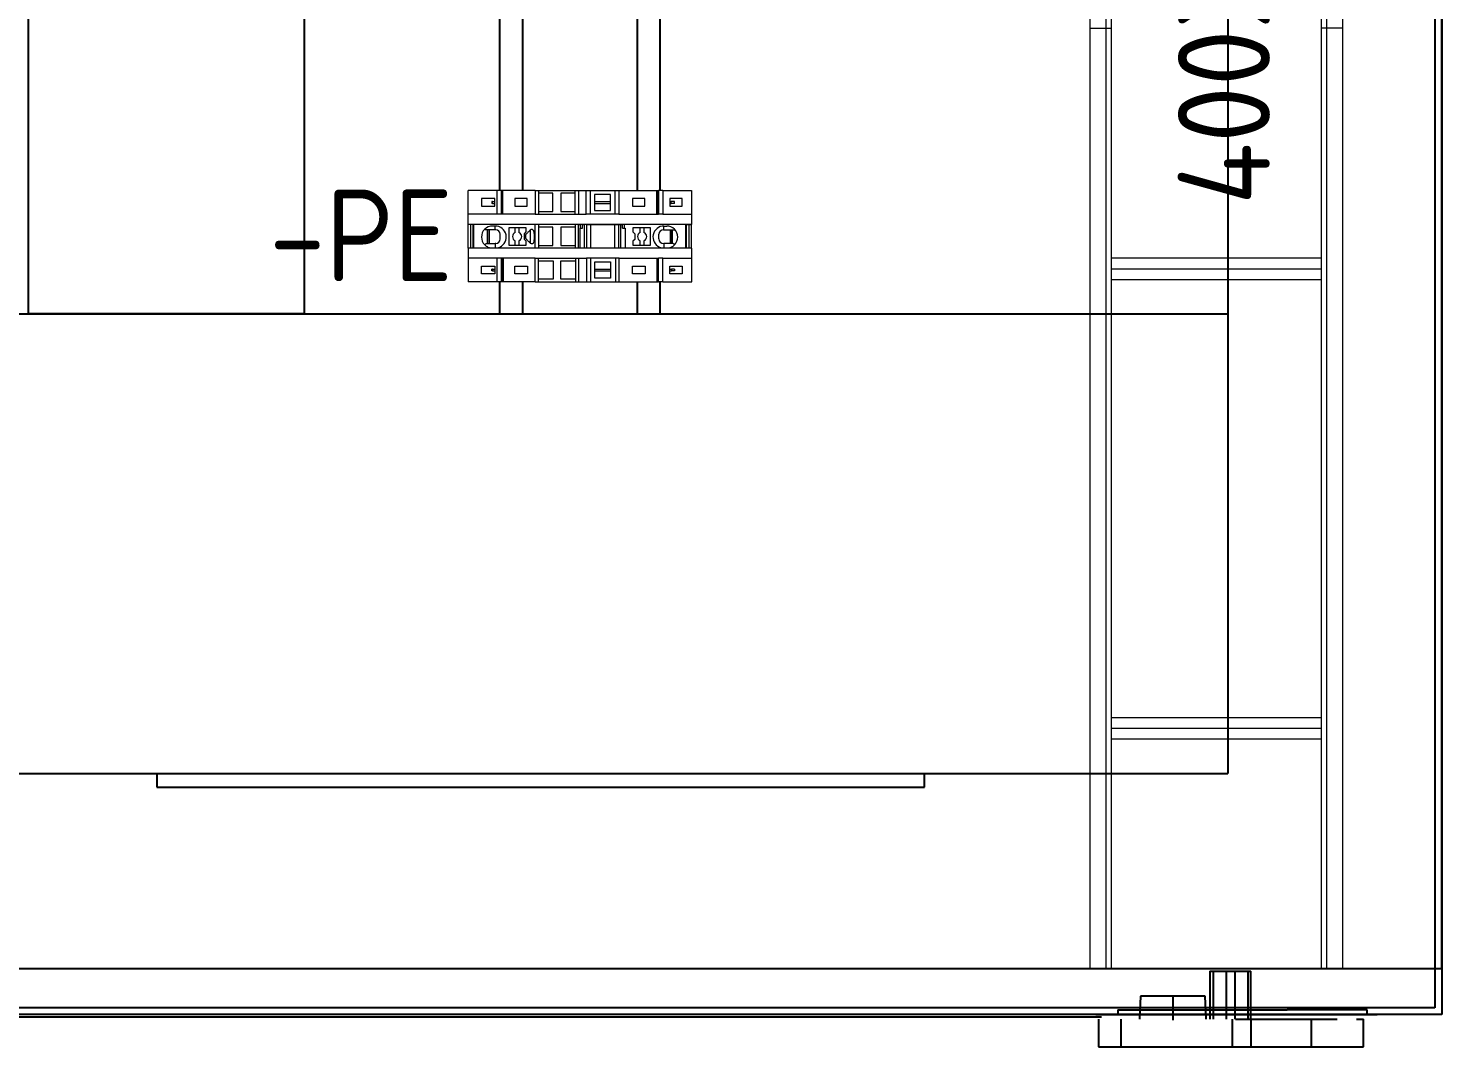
# Model space of a CAD drawing. Header units: millimetres. Extents: x 37984 to 70752, y 14140 to 37584.
# Drawn here: x 45920.5 to 46228, y 30759.9 to 30981.6 of the extents above; entities that cross this region are included whole.
import ezdxf
from ezdxf.enums import TextEntityAlignment as Align

# ---------------------------------------------------------------- set-up
doc = ezdxf.new("R2010")
doc.units = ezdxf.units.MM
doc.set_wipeout_variables(frame=1)
doc.layers.add('000-PI-Oprema', color=30, linetype='Continuous', lineweight=5)
doc.layers.add('SI-ORMAR-Oprema', color=30, linetype='Continuous', lineweight=5)
for name, color, linetype in [('000-PI-ORMAR', 2, 'Continuous'), ('000-PI_TEXT', 7, 'Continuous'), ('002-PI-Kabelska kanalica', 150, 'Continuous'), ('004-PI-DIN Šina', 3, 'Continuous')]:
    doc.layers.add(name, color=color, linetype=linetype)
doc.styles.add('PI0', font='isocpeur.ttf', dxfattribs={"width": 0.9})

# ---------------------------------------------------------------- blocks, each defined once
blk = doc.blocks.new('*U742')
at = {"layer": '002-PI-Kabelska kanalica'}
for p, q in [((-20, 1420), (40, 1420)), ((-20, -100), (-20, 1420)), ((40, -100), (40, 1420))]:
    blk.add_line(p, q, dxfattribs=at)
blk = doc.blocks.new('*U743')
at = {"layer": '004-PI-DIN Šina'}
blk.add_lwpolyline([(1520, -17.5), (1520, 17.5), (0, 17.5), (0, -17.5)], close=True, dxfattribs=at)
for points in [[(0, 12.5), (1520, 12.5)], [(0, -12.5), (1520, -12.5)]]:
    blk.add_lwpolyline(points, dxfattribs=at)
blk = doc.blocks.new('*U527')
at = {"layer": '002-PI-Kabelska kanalica'}
for p, q in [((-20, 791), (80, 791)), ((-20, -100), (-20, 791)), ((80, -100), (80, 791))]:
    blk.add_line(p, q, dxfattribs=at)
blk = doc.blocks.new('*U748')
at = {"layer": '000-PI-Oprema', "ltscale": 0.25}
for p, q in [((-5, 108.53), (-5, 313.2)), ((-1.5, 108.53), (-1.5, 313.2)), ((-0.33, 108.53), (-0.33, 313.2)), ((45.33, 108.53), (45.33, 313.2)), ((46.5, 108.53), (46.5, 313.2)), ((50, 108.53), (50, 313.2)), ((-5, 108.53), (-0.33, 108.53)), ((-5, 108.53), (-0.33, 108.53)), ((-5, -96.14), (-5, 108.53)), ((-1.5, 108.53), (-1.5, 108.53)), ((-1.5, -96.14), (-1.5, 108.53)), ((-0.33, -96.14), (-0.33, 108.53)), ((50, 108.53), (45.33, 108.53)), ((50, 108.53), (45.33, 108.53)), ((45.33, -96.14), (45.33, 108.53)), ((46.5, -96.14), (46.5, 108.53)), ((50, -96.14), (50, 108.53)), ((-0.33, 58.53), (45.33, 58.53)), ((-0.33, 56.2), (45.33, 56.2)), ((-0.33, -41.47), (45.33, -41.47)), ((-0.33, -43.8), (45.33, -43.8)), ((-5, -96.14), (-0.33, -96.14)), ((-1.5, -96.14), (-1.5, -96.14)), ((50, -96.14), (45.33, -96.14))]:
    blk.add_line(p, q, dxfattribs=at)
for points in [[(-0.33, 53.86), (45.33, 53.86)], [(-0.33, -46.14), (45.33, -46.14)]]:
    blk.add_lwpolyline(points, dxfattribs=at)
blk = doc.blocks.new('montažnaa')
at = {"layer": '000-PI-ORMAR'}
for p in [(46867.64, 28809.4), (46864.64, 26919.4)]:
    blk.add_line(p, (46867.64, 26919.4), dxfattribs=at)
at = {"layer": '000-PI-ORMAR', "ltscale": 0.25}
for p, q in [((46568.64, 26919.4), (46634.64, 26919.4)), ((46634.64, 26919.4), (46634.64, 26916.4)), ((46801.64, 26916.4), (46801.64, 26919.4)), ((46801.64, 26919.4), (46864.64, 26919.4)), ((46864.64, 26919.4), (46864.64, 26919.4)), ((46634.64, 26916.4), (46801.64, 26916.4))]:
    blk.add_line(p, q, dxfattribs=at)
blk = doc.blocks.new('*U457')
blk.add_wipeout([(47227.3, 37326.63), (47227.3, 37321.48), (47275.9, 37321.48), (47275.9, 37326.63)])
at = {"layer": '000-PI-Oprema'}
for p, q in [((47227.3, 37321.48), (47227.3, 37326.63)), ((47227.85, 37326.63), (47227.3, 37326.63)), ((47228.39, 37326.63), (47227.85, 37326.63)), ((47227.85, 37321.48), (47227.85, 37326.63)), ((47228.39, 37321.48), (47228.39, 37326.63)), ((47228.56, 37326.63), (47228.39, 37326.63)), ((47228.56, 37321.48), (47228.56, 37326.63)), ((47241.88, 37326.63), (47228.56, 37326.63)), ((47233.2, 37326.28), (47232.6, 37326.28)), ((47233.2, 37325.48), (47233.2, 37326.28)), ((47237.55, 37325.88), (47236.15, 37325.88)), ((47236.15, 37325.88), (47236.15, 37322.08)), ((47238.35, 37325.88), (47237.55, 37325.88)), ((47237.55, 37324.9), (47237.55, 37325.88)), ((47239.95, 37325.88), (47238.35, 37325.88)), ((47238.35, 37325.88), (47238.35, 37324.9)), ((47239.95, 37324.98), (47239.95, 37325.88)), ((47241.88, 37321.48), (47241.88, 37326.63)), ((47242.6, 37326.63), (47241.88, 37326.63)), ((47242.6, 37326.63), (47242.6, 37326.06)), ((47250.6, 37326.63), (47242.6, 37326.63)), ((47242.6, 37326.06), (47242.6, 37322.06)), ((47245.75, 37326.06), (47242.6, 37326.06)), ((47245.75, 37322.06), (47245.75, 37326.06)), ((47247.45, 37326.06), (47247.45, 37322.06)), ((47250.6, 37326.06), (47247.45, 37326.06)), ((47250.6, 37326.63), (47250.6, 37326.06)), ((47251.32, 37326.63), (47250.6, 37326.63)), ((47250.6, 37326.06), (47250.6, 37322.06)), ((47251.32, 37326.63), (47251.75, 37326.63)), ((47251.32, 37321.48), (47251.32, 37326.63)), ((47251.65, 37321.48), (47251.65, 37325.83)), ((47251.65, 37325.83), (47251.75, 37325.83)), ((47251.75, 37325.83), (47251.75, 37326.63)), ((47252.21, 37326.63), (47251.75, 37326.63)), ((47251.75, 37325.83), (47252.21, 37325.83)), ((47252.21, 37326.63), (47252.56, 37326.63)), ((47252.21, 37325.83), (47252.21, 37326.63)), ((47253.07, 37326.63), (47252.56, 37326.63)), ((47252.56, 37326.63), (47252.56, 37321.48)), ((47253.07, 37326.63), (47253.07, 37321.48)), ((47253.07, 37326.63), (47253.98, 37326.63)), ((47253.98, 37321.48), (47253.98, 37326.63)), ((47253.98, 37326.63), (47259.12, 37326.63)), ((47259.12, 37326.63), (47259.12, 37321.48)), ((47259.12, 37326.63), (47260.03, 37326.63)), ((47260.03, 37326.63), (47260.03, 37321.48)), ((47260.03, 37326.63), (47260.54, 37326.63)), ((47260.54, 37321.48), (47260.54, 37326.63)), ((47260.54, 37326.63), (47260.89, 37326.63)), ((47260.89, 37325.83), (47260.89, 37326.63)), ((47261.35, 37326.63), (47260.89, 37326.63)), ((47260.89, 37325.83), (47261.35, 37325.83)), ((47261.35, 37325.83), (47261.35, 37326.63)), ((47274.65, 37326.63), (47261.35, 37326.63)), ((47261.35, 37325.83), (47261.45, 37325.83)), ((47261.45, 37325.83), (47261.45, 37321.48)), ((47264.75, 37325.88), (47263.15, 37325.88)), ((47263.15, 37325.88), (47263.15, 37324.98)), ((47264.75, 37324.9), (47264.75, 37325.88)), ((47265.55, 37325.88), (47264.75, 37325.88)), ((47265.55, 37325.88), (47265.55, 37324.9)), ((47266.95, 37325.88), (47265.55, 37325.88)), ((47266.95, 37322.08), (47266.95, 37325.88)), ((47269.9, 37326.28), (47270.5, 37326.28)), ((47269.9, 37325.48), (47269.9, 37326.28)), ((47274.65, 37321.48), (47274.65, 37326.63)), ((47274.65, 37326.63), (47274.82, 37326.63)), ((47274.82, 37321.48), (47274.82, 37326.63)), ((47274.82, 37326.63), (47275.35, 37326.63)), ((47275.35, 37321.48), (47275.35, 37326.63)), ((47275.35, 37326.63), (47275.9, 37326.63)), ((47275.9, 37321.48), (47275.9, 37326.63)), ((47231, 37325.48), (47230.9, 37325.58)), ((47231.45, 37325.48), (47231, 37325.48)), ((47231.45, 37325.48), (47231.45, 37322.48)), ((47231.6, 37325.48), (47231.45, 37325.48)), ((47231.6, 37322.48), (47231.6, 37325.48)), ((47231.85, 37325.48), (47231.6, 37325.48)), ((47231.85, 37325.48), (47231.85, 37322.48)), ((47233.2, 37325.48), (47231.85, 37325.48)), ((47233.3, 37325.48), (47233.2, 37325.48)), ((47237.55, 37322.08), (47237.55, 37323.07)), ((47238.35, 37323.07), (47238.35, 37322.08)), ((47239.55, 37324.58), (47239.95, 37324.98)), ((47239.55, 37323.38), (47239.55, 37324.58)), ((47239.95, 37322.98), (47239.55, 37323.38)), ((47239.95, 37322.08), (47239.95, 37322.98)), ((47240.78, 37325.37), (47240.78, 37322.6)), ((47263.15, 37324.98), (47263.55, 37324.58)), ((47263.55, 37323.38), (47263.15, 37322.98)), ((47263.15, 37322.98), (47263.15, 37322.08)), ((47263.55, 37324.58), (47263.55, 37323.38)), ((47264.75, 37322.08), (47264.75, 37323.07)), ((47265.55, 37323.07), (47265.55, 37322.08)), ((47268.8, 37323.48), (47268.8, 37324.48)), ((47269.8, 37325.48), (47269.9, 37325.48)), ((47269.9, 37325.48), (47271.25, 37325.48)), ((47271.25, 37325.48), (47271.25, 37322.48)), ((47271.25, 37325.48), (47271.5, 37325.48)), ((47271.5, 37322.48), (47271.5, 37325.48)), ((47271.5, 37325.48), (47271.65, 37325.48)), ((47271.65, 37325.48), (47271.65, 37322.48)), ((47271.65, 37325.48), (47272.1, 37325.48)), ((47272.1, 37325.48), (47272.2, 37325.58)), ((47227.85, 37321.48), (47227.3, 37321.48)), ((47228.39, 37321.48), (47227.85, 37321.48)), ((47228.56, 37321.48), (47228.39, 37321.48)), ((47231.6, 37321.48), (47228.56, 37321.48)), ((47230.9, 37322.19), (47231.2, 37322.48)), ((47231.2, 37322.48), (47231.45, 37322.48)), ((47231.45, 37322.48), (47231.6, 37322.48)), ((47231.6, 37322.48), (47231.85, 37322.48)), ((47231.6, 37321.7), (47231.6, 37321.48)), ((47232.6, 37321.48), (47231.6, 37321.48)), ((47231.85, 37322.48), (47233.2, 37322.48)), ((47232.6, 37321.48), (47233.2, 37321.48)), ((47233.3, 37322.48), (47233.2, 37322.48)), ((47233.2, 37322.48), (47233.2, 37321.48)), ((47234.2, 37321.48), (47233.2, 37321.48)), ((47234.2, 37321.48), (47234.2, 37321.7)), ((47234.2, 37321.48), (47241.88, 37321.48)), ((47236.15, 37322.08), (47237.55, 37322.08)), ((47237.55, 37322.08), (47238.35, 37322.08)), ((47238.35, 37322.08), (47239.95, 37322.08)), ((47242.6, 37321.48), (47241.88, 37321.48)), ((47242.6, 37322.06), (47245.75, 37322.06)), ((47242.6, 37322.06), (47242.6, 37321.48)), ((47250.6, 37321.48), (47242.6, 37321.48)), ((47247.45, 37322.06), (47250.6, 37322.06)), ((47250.6, 37322.06), (47250.6, 37321.48)), ((47251.32, 37321.48), (47250.6, 37321.48)), ((47251.32, 37321.48), (47251.65, 37321.48)), ((47251.65, 37321.48), (47252.56, 37321.48)), ((47253.07, 37321.48), (47252.56, 37321.48)), ((47253.07, 37321.48), (47253.98, 37321.48)), ((47259.12, 37321.48), (47253.98, 37321.48)), ((47259.12, 37321.48), (47260.03, 37321.48)), ((47260.03, 37321.48), (47260.54, 37321.48)), ((47260.54, 37321.48), (47261.45, 37321.48)), ((47268.9, 37321.48), (47261.45, 37321.48)), ((47263.15, 37322.08), (47264.75, 37322.08)), ((47264.75, 37322.08), (47265.55, 37322.08)), ((47265.55, 37322.08), (47266.95, 37322.08)), ((47268.9, 37321.48), (47268.9, 37321.7)), ((47268.9, 37321.48), (47269.9, 37321.48)), ((47269.8, 37322.48), (47269.9, 37322.48)), ((47271.25, 37322.48), (47269.9, 37322.48)), ((47269.9, 37322.48), (47269.9, 37321.48)), ((47270.5, 37321.48), (47269.9, 37321.48)), ((47271.5, 37321.48), (47270.5, 37321.48)), ((47271.5, 37322.48), (47271.25, 37322.48)), ((47271.65, 37322.48), (47271.5, 37322.48)), ((47271.5, 37321.7), (47271.5, 37321.48)), ((47274.65, 37321.48), (47271.5, 37321.48)), ((47271.9, 37322.48), (47271.65, 37322.48)), ((47272.2, 37322.19), (47271.9, 37322.48)), ((47274.65, 37321.48), (47274.82, 37321.48)), ((47274.82, 37321.48), (47275.35, 37321.48)), ((47275.35, 37321.48), (47275.9, 37321.48))]:
    blk.add_line(p, q, dxfattribs=at)
for centre, radius, start, end in [((47232.6, 37323.88), 2.4, 90, 135), ((47233.2, 37323.88), 2.4, 294.6243, 90), ((47269.9, 37323.88), 2.4, 90, 245.3757), ((47270.5, 37323.88), 2.4, 45, 90), ((47232.6, 37323.88), 2.4, 135, 225), ((47233.3, 37324.48), 1, 0, 90), ((47233.3, 37323.48), 1, 270, 360), ((47237.95, 37323.98), 1, 113.5782, 246.4218), ((47237.95, 37323.98), 1, 293.5782, 66.4218), ((47241.15, 37325.03), 0.5, 5.4406, 134.9997), ((47241.15, 37322.93), 0.5, 225, 354.5597), ((47265.15, 37323.98), 1, 113.5782, 246.4218), ((47265.15, 37323.98), 1, 293.5782, 66.4218), ((47269.8, 37324.48), 1, 90, 180), ((47269.8, 37323.48), 1, 180, 270), ((47270.5, 37323.88), 2.4, 315, 45), ((47232.6, 37323.88), 2.4, 225, 245.3757), ((47232.6, 37323.88), 2.4, 245.3757, 270), ((47233.2, 37323.88), 2.4, 270, 294.6243), ((47269.9, 37323.88), 2.4, 245.3757, 270), ((47270.5, 37323.88), 2.4, 270, 294.6243), ((47270.5, 37323.88), 2.4, 294.6243, 315)]:
    blk.add_arc(centre, radius, start, end, dxfattribs=at)
for points in [[(47234.3, 37323.48), (47234.3, 37323.61), (47234.3, 37323.74), (47234.3, 37323.87), (47234.3, 37324.01), (47234.3, 37324.14), (47234.3, 37324.26), (47234.3, 37324.38), (47234.3, 37324.48)], [(47240.78, 37325.37), (47240.55, 37325.14), (47240.32, 37324.91), (47240.09, 37324.68), (47239.85, 37324.44)], [(47239.85, 37323.53), (47239.85, 37323.76), (47239.85, 37323.98), (47239.85, 37324.21), (47239.85, 37324.44)], [(47240.78, 37322.6), (47240.55, 37322.83), (47240.32, 37323.05), (47240.09, 37323.29), (47239.85, 37323.53)], [(47240.8, 37325.39), (47240.79, 37325.38), (47240.78, 37325.37)], [(47241.75, 37323.98), (47241.73, 37324.26), (47241.7, 37324.53), (47241.67, 37324.81), (47241.65, 37325.08)], [(47241.65, 37322.89), (47241.67, 37323.16), (47241.7, 37323.44), (47241.73, 37323.71), (47241.75, 37323.98)], [(47240.8, 37322.58), (47240.79, 37322.59), (47240.78, 37322.6)]]:
    blk.add_spline(points, degree=3, dxfattribs=at)
blk = doc.blocks.new('*U1388')
at = {"layer": '000-PI-Oprema'}
blk.add_blockref('*U457', (-47251.6, -37324.06), dxfattribs=at)
blk = doc.blocks.new('*U1389')
at = {"layer": '000-PI-Oprema', "color": 0, "linetype": 'ByBlock', "lineweight": -2, "transparency": 16777216}
blk.add_blockref('*U1388', (0, 0), dxfattribs=at)
blk = doc.blocks.new('*U404')
blk.add_wipeout([(-24.3, 0), (24.3, 0), (24.3, -7.35), (-24.3, -7.35)])
at = {"layer": 'SI-ORMAR-Oprema'}
for p, q in [((24.3, 0), (-24.3, 0)), ((24.3, -7.35), (24.3, 0)), ((-24.3, 0), (-24.3, -7.35)), ((-18.03, -2.2), (-24.3, -2.2)), ((-18.03, -7.35), (-18.03, -2.2)), ((-17.1, -2.2), (-18.03, -2.2)), ((-17.1, -7.35), (-17.1, -2.2)), ((-17, -2.2), (-17.1, -2.2)), ((-17, -2.2), (-17, -7.35)), ((-16.74, -2.2), (-17, -2.2)), ((-16.74, -2.2), (-16.74, -7.35)), ((-9.72, -2.2), (-16.74, -2.2)), ((-9.72, -2.2), (-9, -2.2)), ((-9.72, -7.35), (-9.72, -2.2)), ((-9, -2.77), (-9, -2.2)), ((-9, -2.2), (-1, -2.2)), ((-9, -6.77), (-9, -2.77)), ((-9, -2.77), (-5.85, -2.77)), ((-5.85, -2.77), (-5.85, -6.77)), ((-4.15, -2.77), (-1, -2.77)), ((-4.15, -6.77), (-4.15, -2.77)), ((-1, -2.2), (-1, -2.77)), ((-1, -2.2), (-0.28, -2.2)), ((-1, -2.77), (-1, -6.77)), ((-0.28, -2.2), (1.39, -2.2)), ((-0.28, -7.35), (-0.28, -2.2)), ((2.32, -2.2), (1.39, -2.2)), ((1.39, -2.2), (1.39, -7.35)), ((7.69, -2.2), (2.32, -2.2)), ((2.32, -2.2), (2.32, -7.35)), ((3.22, -3.02), (6.67, -3.02)), ((3.22, -4.58), (3.22, -3.02)), ((6.67, -3.02), (6.67, -4.58)), ((7.69, -2.2), (7.69, -7.35)), ((8.51, -2.2), (7.69, -2.2)), ((8.51, -7.35), (8.51, -2.2)), ((8.51, -2.2), (16.74, -2.2)), ((16.74, -2.2), (16.74, -7.35)), ((16.74, -2.2), (17, -2.2)), ((17, -7.35), (17, -2.2)), ((17, -2.2), (17.1, -2.2)), ((18.03, -2.2), (17.1, -2.2)), ((17.1, -7.35), (17.1, -2.2)), ((18.03, -2.2), (24.3, -2.2)), ((18.03, -7.35), (18.03, -2.2)), ((-21.4, -5.62), (-21.4, -3.92)), ((-21.4, -3.92), (-18.5, -3.92)), ((-18.5, -5.62), (-21.4, -5.62)), ((-19.01, -4.58), (-19.15, -4.58)), ((-19.15, -4.98), (-19.15, -4.58)), ((-19.01, -4.98), (-19.15, -4.98)), ((-19.01, -4.58), (-19.01, -4.98)), ((-19.01, -4.58), (-18.5, -4.58)), ((-19.01, -4.98), (-18.5, -4.98)), ((-18.5, -3.92), (-18.5, -4.58)), ((-18.5, -4.58), (-18.5, -4.98)), ((-18.5, -4.98), (-18.5, -5.62)), ((-14.15, -3.92), (-11.45, -3.92)), ((-14.15, -5.62), (-14.15, -3.92)), ((-11.45, -5.62), (-14.15, -5.62)), ((-11.45, -3.92), (-11.45, -5.62)), ((3.22, -4.58), (6.67, -4.58)), ((3.22, -4.98), (3.22, -4.58)), ((3.22, -4.98), (6.67, -4.98)), ((3.22, -6.52), (3.22, -4.98)), ((6.67, -4.58), (6.67, -4.98)), ((6.67, -4.98), (6.67, -6.52)), ((11.45, -3.92), (14.15, -3.92)), ((11.45, -5.62), (11.45, -3.92)), ((14.15, -5.62), (11.45, -5.62)), ((14.15, -3.92), (14.15, -5.62)), ((19.55, -4.58), (19.55, -3.92)), ((19.55, -3.92), (22.25, -3.92)), ((19.55, -4.98), (19.55, -4.58)), ((19.55, -4.58), (19.89, -4.58)), ((19.55, -4.98), (19.89, -4.98)), ((19.55, -5.62), (19.55, -4.98)), ((22.25, -5.62), (19.55, -5.62)), ((19.89, -4.58), (19.89, -4.98)), ((20.59, -4.58), (19.89, -4.58)), ((20.59, -4.98), (19.89, -4.98)), ((20.59, -4.58), (20.59, -4.98)), ((22.25, -3.92), (22.25, -5.62)), ((-18.03, -7.35), (-24.3, -7.35)), ((-17.1, -7.35), (-18.03, -7.35)), ((-17, -7.35), (-17.1, -7.35)), ((-16.74, -7.35), (-17, -7.35)), ((-9.72, -7.35), (-16.74, -7.35)), ((-9.72, -7.35), (-9, -7.35)), ((-5.85, -6.77), (-9, -6.77)), ((-9, -7.35), (-9, -6.77)), ((-9, -7.35), (-1, -7.35)), ((-1, -6.77), (-4.15, -6.77)), ((-1, -6.77), (-1, -7.35)), ((-1, -7.35), (-0.28, -7.35)), ((-0.28, -7.35), (1.39, -7.35)), ((1.39, -7.35), (2.32, -7.35)), ((2.32, -7.35), (7.69, -7.35)), ((6.67, -6.52), (3.22, -6.52)), ((7.69, -7.35), (8.51, -7.35)), ((8.51, -7.35), (16.74, -7.35)), ((16.74, -7.35), (17, -7.35)), ((17, -7.35), (17.1, -7.35)), ((18.03, -7.35), (17.1, -7.35)), ((18.03, -7.35), (24.3, -7.35))]:
    blk.add_line(p, q, dxfattribs=at)
blk = doc.blocks.new('*U402')
blk.add_wipeout([(-24.3, -7.35), (24.3, -7.35), (24.3, 0), (-24.3, 0)])
at = {"layer": 'SI-ORMAR-Oprema'}
for p, q in [((-18.03, 0), (-24.3, 0)), ((-18.03, 0), (-18.03, -5.15)), ((-17.1, 0), (-18.03, 0)), ((-17.1, 0), (-17.1, -5.15)), ((-17, 0), (-17.1, 0)), ((-17, -5.15), (-17, 0)), ((-16.74, 0), (-17, 0)), ((-16.74, -5.15), (-16.74, 0)), ((-9.72, 0), (-16.74, 0)), ((-9.72, 0), (-9, 0)), ((-9.72, 0), (-9.72, -5.15)), ((-9, 0), (-9, -0.57)), ((-9, 0), (-1, 0)), ((-1, 0), (-0.28, 0)), ((-1, -0.57), (-1, 0)), ((-0.28, 0), (1.39, 0)), ((-0.28, 0), (-0.28, -5.15)), ((1.39, 0), (2.32, 0)), ((1.39, -5.15), (1.39, 0)), ((2.32, 0), (7.69, 0)), ((2.32, -5.15), (2.32, 0)), ((7.69, -5.15), (7.69, 0)), ((7.69, 0), (8.51, 0)), ((8.51, 0), (8.51, -5.15)), ((8.51, 0), (16.74, 0)), ((16.74, -5.15), (16.74, 0)), ((16.74, 0), (17, 0)), ((17, 0), (17, -5.15)), ((17, 0), (17.1, 0)), ((17.1, 0), (17.1, -5.15)), ((18.03, 0), (17.1, 0)), ((18.03, 0), (18.03, -5.15)), ((18.03, 0), (24.3, 0)), ((24.3, 0), (24.3, -7.35)), ((-24.3, -7.35), (-24.3, 0)), ((-21.4, -1.72), (-21.4, -3.42)), ((-18.5, -1.72), (-21.4, -1.72)), ((-19.01, -2.37), (-19.15, -2.37)), ((-19.15, -2.37), (-19.15, -2.77)), ((-19.01, -2.77), (-19.15, -2.77)), ((-19.01, -2.37), (-18.5, -2.37)), ((-19.01, -2.77), (-19.01, -2.37)), ((-19.01, -2.77), (-18.5, -2.77)), ((-18.5, -2.37), (-18.5, -1.72)), ((-18.5, -2.77), (-18.5, -2.37)), ((-18.5, -3.42), (-18.5, -2.77)), ((-14.15, -1.72), (-14.15, -3.42)), ((-11.45, -1.72), (-14.15, -1.72)), ((-11.45, -3.42), (-11.45, -1.72)), ((-9, -0.57), (-9, -4.57)), ((-5.85, -0.57), (-9, -0.57)), ((-5.85, -4.57), (-5.85, -0.57)), ((-4.15, -0.57), (-4.15, -4.57)), ((-1, -0.57), (-4.15, -0.57)), ((-1, -4.57), (-1, -0.57)), ((6.67, -0.82), (3.22, -0.82)), ((3.22, -0.82), (3.22, -2.37)), ((3.22, -2.37), (6.67, -2.37)), ((3.22, -2.37), (3.22, -2.77)), ((3.22, -2.77), (6.67, -2.77)), ((3.22, -2.77), (3.22, -4.32)), ((6.67, -2.37), (6.67, -0.82)), ((6.67, -2.77), (6.67, -2.37)), ((6.67, -4.32), (6.67, -2.77)), ((11.45, -1.72), (11.45, -3.42)), ((14.15, -1.72), (11.45, -1.72)), ((14.15, -3.42), (14.15, -1.72)), ((22.25, -1.72), (19.55, -1.72)), ((19.55, -1.72), (19.55, -2.37)), ((19.55, -2.37), (19.89, -2.37)), ((19.55, -2.37), (19.55, -2.77)), ((19.55, -2.77), (19.55, -3.42)), ((19.55, -2.77), (19.89, -2.77)), ((20.59, -2.37), (19.89, -2.37)), ((19.89, -2.77), (19.89, -2.37)), ((20.59, -2.77), (19.89, -2.77)), ((20.59, -2.77), (20.59, -2.37)), ((22.25, -3.42), (22.25, -1.72)), ((-18.03, -5.15), (-24.3, -5.15)), ((-21.4, -3.42), (-18.5, -3.42)), ((-17.1, -5.15), (-18.03, -5.15)), ((-17, -5.15), (-17.1, -5.15)), ((-16.74, -5.15), (-17, -5.15)), ((-9.72, -5.15), (-16.74, -5.15)), ((-14.15, -3.42), (-11.45, -3.42)), ((-9.72, -5.15), (-9, -5.15)), ((-9, -4.57), (-9, -5.15)), ((-9, -4.57), (-5.85, -4.57)), ((-9, -5.15), (-1, -5.15)), ((-4.15, -4.57), (-1, -4.57)), ((-1, -5.15), (-1, -4.57)), ((-1, -5.15), (-0.28, -5.15)), ((-0.28, -5.15), (1.39, -5.15)), ((2.32, -5.15), (1.39, -5.15)), ((7.69, -5.15), (2.32, -5.15)), ((3.22, -4.32), (6.67, -4.32)), ((8.51, -5.15), (7.69, -5.15)), ((8.51, -5.15), (16.74, -5.15)), ((11.45, -3.42), (14.15, -3.42)), ((16.74, -5.15), (17, -5.15)), ((17, -5.15), (17.1, -5.15)), ((18.03, -5.15), (17.1, -5.15)), ((18.03, -5.15), (24.3, -5.15)), ((19.55, -3.42), (22.25, -3.42)), ((24.3, -7.35), (-24.3, -7.35))]:
    blk.add_line(p, q, dxfattribs=at)

msp = doc.modelspace()

# ---------------------------------------------------------------- linework, layer by layer
at = {"layer": '000-PI-ORMAR'}
for p, q in [((46226.483, 32761.404), (46226.483, 30776.904)), ((46227.983, 32761.404), (46227.983, 30776.904)), ((46227.995, 30776.904), (46227.995, 32761.404)), ((45835.995, 30776.904), (46227.995, 30776.904)), ((46177.567, 30776.324), (46186.467, 30776.324)), ((46177.567, 30776.324), (46177.567, 30765.904)), ((46178.233, 30776.324), (46178.233, 30765.904)), ((46181.075, 30776.324), (46181.075, 30765.904)), ((46182.959, 30776.324), (46182.959, 30765.904)), ((46185.801, 30776.324), (46185.801, 30765.904)), ((46186.467, 30765.904), (46186.467, 30776.324)), ((46226.483, 30776.904), (46226.483, 30768.404)), ((46227.983, 30776.904), (46227.983, 30766.904)), ((46162.47, 30770.904), (46162.251, 30765.904)), ((46176.533, 30770.904), (46162.47, 30770.904)), ((46169.501, 30771.154), (46169.501, 30765.654)), ((46176.751, 30765.904), (46176.533, 30770.904)), ((46209.483, 30768.404), (45854.483, 30768.404)), ((46209.483, 30766.904), (45854.483, 30766.904)), ((46152.71, 30766.904), (45911.255, 30766.904)), ((46152.71, 30766.904), (46213.983, 30766.904)), ((46157.509, 30767.904), (46178.205, 30767.904)), ((46157.509, 30767.904), (46157.509, 30766.904)), ((46178.205, 30767.904), (46194.349, 30767.904)), ((46211.768, 30767.904), (46194.349, 30767.904)), ((46226.483, 30768.404), (46209.483, 30768.404)), ((46227.983, 30766.904), (46209.483, 30766.904)), ((46211.768, 30766.904), (46211.768, 30767.904)), ((45909.983, 30766.404), (46153.983, 30766.404)), ((46153.293, 30765.904), (46153.293, 30759.904)), ((46158.256, 30759.904), (46158.256, 30765.904)), ((46182.439, 30759.904), (46182.439, 30765.904)), ((46183.113, 30765.904), (46205.225, 30765.904)), ((46186.549, 30759.904), (46186.549, 30765.904)), ((46199.675, 30759.904), (46199.675, 30765.904)), ((46209.483, 30765.904), (46210.944, 30765.904)), ((46210.944, 30759.904), (46210.944, 30765.904)), ((46153.293, 30759.904), (46210.944, 30759.904))]:
    msp.add_line(p, q, dxfattribs=at)

# ---------------------------------------------------------------- block references
for name, p, rotation in [('*U742', (45960.483, 32339.404), 180), ('*U743', (46040.483, 32439.404), 270), ('*U527', (45390.483, 30899.404), 270)]:
    msp.add_blockref(name, p, dxfattribs=dict(rotation=rotation))
at = {"layer": '000-PI-Oprema'}
for name, p in [('montažnaa', (-686.158, 3900)), ('*U748', (46156.483, 30873.042))]:
    msp.add_blockref(name, p, dxfattribs=at)

# ---------------------------------------------------------------- texts
at = {"insert": (46180.604, 30983.437), "char_height": 20, "width": 16.78721, "attachment_point": 5, "rotation": 90, "style": 'PI0'}
msp.add_mtext('{\\fISOCPEUR|b0|i0|c238|p34;400}X{\\fISOCPEUR|b0|i0|c238|p34;55}', dxfattribs=at)
at = {"layer": '000-PI_TEXT', "style": 'PI0', "width": 0.9}
msp.add_text('-PE', height=20, dxfattribs=at).set_placement((45992.887, 30936.5), align=Align.MIDDLE)

# ---------------------------------------------------------------- next in the draw order: block references
at = {"layer": '000-PI-Oprema'}
msp.add_blockref('*U1389', (46040.483, 30936.311), dxfattribs=at)

# ---------------------------------------------------------------- next in the draw order: block references
at = {"layer": 'SI-ORMAR-Oprema'}
for name, p in [('*U402', (46040.483, 30946.236)), ('*U404', (46040.516, 30933.736))]:
    msp.add_blockref(name, p, dxfattribs=at)

doc.saveas('drawing.dxf')
